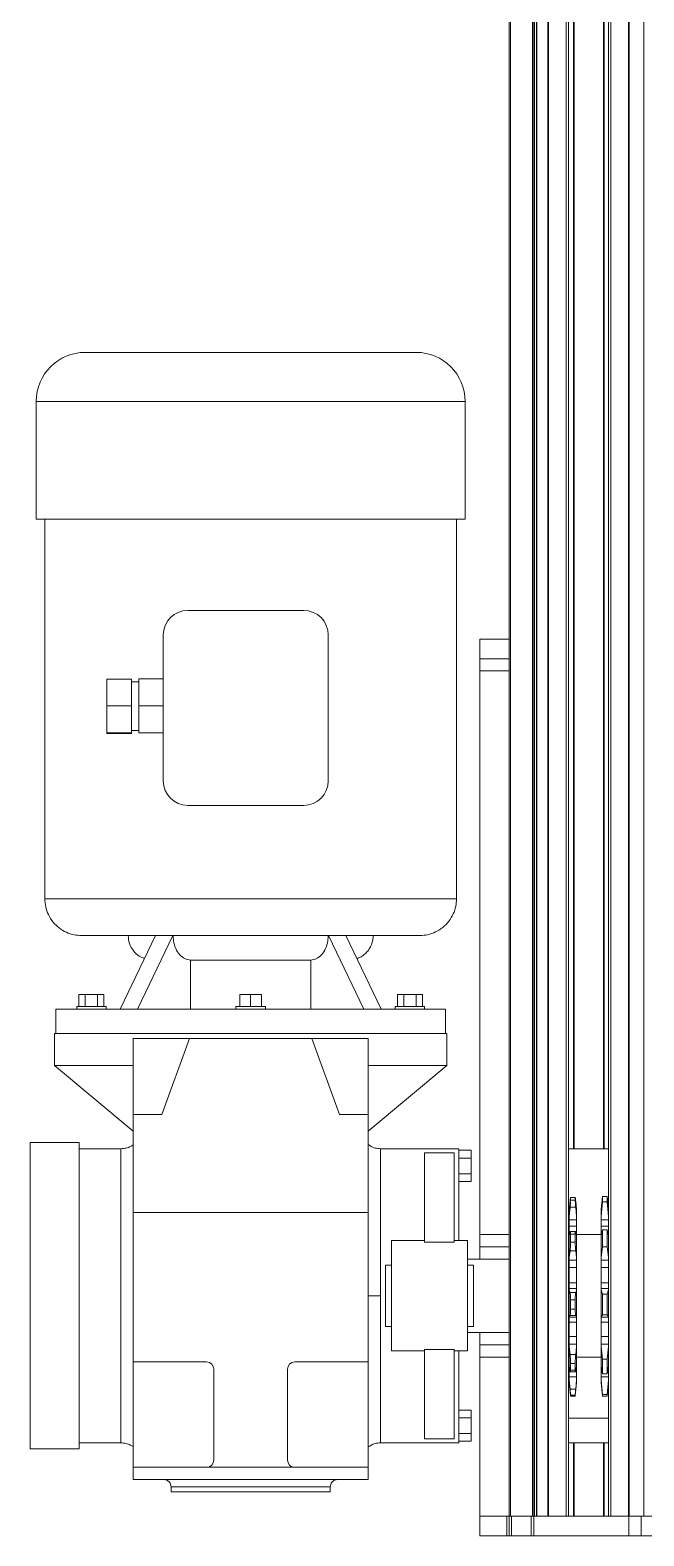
# Model space of a CAD drawing. Header units: millimetres. Extents: x -13874 to 5569, y -3136 to 4764.
# Drawn here: x 3986 to 4237, y -3136 to -2521 of the extents above; entities that cross this region are included whole.
import ezdxf

# ---------------------------------------------------------------- set-up
doc = ezdxf.new("R2010")
doc.units = ezdxf.units.MM

msp = doc.modelspace()

# ---------------------------------------------------------------- linework, layer by layer
at = {"color": 7, "linetype": 'Continuous', "lineweight": 15}
for p, q in [((4181.86, -2127.84, 6.59), (4181.86, -3127.84, 6.59)), ((4182.36, -2127.84, 6.59), (4182.36, -3127.84, 6.59)), ((4191.36, -2127.84, 6.59), (4191.36, -3127.84, 6.59)), ((4191.86, -2127.84, 6.59), (4191.86, -3127.84, 6.59)), ((4192.16, -2127.84, 6.59), (4192.16, -3127.84, 6.59)), ((4192.94, -2127.84, 6.59), (4192.94, -3127.84, 6.59)), ((4193.15, -2127.84, 6.59), (4193.15, -3127.84, 6.59)), ((4197.68, -2127.84, 6.59), (4197.68, -3127.84, 6.59)), ((4197.89, -2127.84, 6.59), (4197.89, -3127.84, 6.59)), ((4205.06, -2127.84, 6.59), (4205.06, -3127.84, 6.59)), ((4206.06, -2127.84, 6.59), (4206.06, -3127.84, 6.59)), ((4208.06, -2127.84, 6.59), (4208.06, -2977.84, 6.59)), ((4208.36, -2127.84, 6.59), (4208.36, -2977.84, 6.59)), ((4220.36, -2127.84, 6.59), (4220.36, -2977.84, 6.59)), ((4220.66, -2127.84, 6.59), (4220.66, -2977.84, 6.59)), ((4222.36, -3127.84, 6.59), (4222.36, -2127.84, 6.59)), ((4223.36, -2127.84, 6.59), (4223.36, -3127.84, 6.59)), ((4230.54, -2127.84, 6.59), (4230.54, -3127.84, 6.59)), ((4230.75, -2127.84, 6.59), (4230.75, -3127.84, 6.59)), ((4236.78, -2127.84, 6.59), (4236.78, -3127.84, 6.59)), ((4008.86, -2652.84, 6.59), (4143.86, -2652.84, 6.59)), ((3988.86, -2720.84, 6.59), (3988.86, -2672.84, 6.59)), ((4163.86, -2672.84, 6.59), (4163.86, -2720.84, 6.59)), ((4163.86, -2720.84, 6.59), (3988.86, -2720.84, 6.59)), ((3992.36, -2875.84, 6.59), (3992.36, -2720.84, 6.59)), ((4160.36, -2720.84, 6.59), (4160.36, -2875.84, 6.59)), ((4050.67, -2758.16, 6.59), (4098.01, -2758.16, 6.59)), ((4040.67, -2827.73, 6.59), (4040.67, -2768.16, 6.59)), ((4108.01, -2768.16, 6.59), (4108.01, -2827.73, 6.59)), ((4181.86, -2769.84, 6.59), (4169.86, -2769.84, 6.59)), ((4169.86, -2769.84, 6.59), (4169.86, -2777.84, 6.59)), ((4181.86, -2777.84, 6.59), (4169.86, -2777.84, 6.59)), ((4169.86, -2777.84, 6.59), (4169.86, -2782.84, 6.59)), ((4169.86, -2782.84, 6.59), (4181.86, -2782.84, 6.59)), ((4169.86, -3012.84, 6.59), (4169.86, -2782.84, 6.59)), ((4027.67, -2786.18, 6.59), (4017.67, -2786.18, 6.59)), ((4017.67, -2786.18, 6.59), (4017.67, -2797.08, 6.59)), ((4027.67, -2786.18, 6.59), (4027.67, -2797.08, 6.59)), ((4027.67, -2787.34, 6.59), (4030.67, -2787.34, 6.59)), ((4040.67, -2786.06, 6.59), (4030.67, -2786.06, 6.59)), ((4030.67, -2797.1, 6.59), (4030.67, -2786.06, 6.59)), ((4027.67, -2797.08, 6.59), (4017.67, -2797.08, 6.59)), ((4017.67, -2797.08, 6.59), (4017.67, -2808.15, 6.59)), ((4027.67, -2797.08, 6.59), (4027.67, -2808.15, 6.59)), ((4030.67, -2797.1, 6.59), (4040.67, -2797.1, 6.59)), ((4030.67, -2808.15, 6.59), (4030.67, -2797.1, 6.59)), ((4017.67, -2808.15, 6.59), (4027.67, -2808.15, 6.59)), ((4017.67, -2808.15, 6.59), (4017.67, -2808.33, 6.59)), ((4027.67, -2808.33, 6.59), (4017.67, -2808.33, 6.59)), ((4030.67, -2807.17, 6.59), (4027.67, -2807.17, 6.59)), ((4027.67, -2808.15, 6.59), (4027.67, -2808.33, 6.59)), ((4030.67, -2808.15, 6.59), (4040.67, -2808.15, 6.59)), ((4098.01, -2837.73, 6.59), (4050.67, -2837.73, 6.59)), ((3992.36, -2875.84, 6.59), (4160.36, -2875.84, 6.59)), ((4023.12, -2920.84, 6.59), (4037.47, -2890.84, 6.59)), ((4044.54, -2890.84, 6.59), (4030.19, -2920.84, 6.59)), ((4108.18, -2890.84, 6.59), (4122.54, -2920.84, 6.59)), ((4115.25, -2890.84, 6.59), (4129.61, -2920.84, 6.59)), ((4100.89, -2900.84, 6.59), (4051.84, -2900.84, 6.59)), ((4051.84, -2900.84, 6.59), (4051.84, -2920.84, 6.59)), ((4100.89, -2920.84, 6.59), (4100.89, -2900.84, 6.59)), ((4008.83, -2914.84, 6.59), (4006.3, -2914.84, 6.59)), ((4006.3, -2914.84, 6.59), (4006.3, -2919.84, 6.59)), ((4008.83, -2914.84, 6.59), (4008.83, -2919.84, 6.59)), ((4013.9, -2914.84, 6.59), (4008.83, -2914.84, 6.59)), ((4013.9, -2914.84, 6.59), (4013.9, -2919.84, 6.59)), ((4016.43, -2914.84, 6.59), (4013.9, -2914.84, 6.59)), ((4016.43, -2914.84, 6.59), (4016.43, -2919.84, 6.59)), ((4076.36, -2914.84, 6.59), (4071.97, -2914.84, 6.59)), ((4071.97, -2919.84, 6.59), (4071.97, -2914.84, 6.59)), ((4076.36, -2914.84, 6.59), (4076.36, -2919.84, 6.59)), ((4080.75, -2914.84, 6.59), (4076.36, -2914.84, 6.59)), ((4080.75, -2914.84, 6.59), (4080.75, -2919.84, 6.59)), ((4138.83, -2914.84, 6.59), (4136.3, -2914.84, 6.59)), ((4136.3, -2914.84, 6.59), (4136.3, -2919.84, 6.59)), ((4138.83, -2914.84, 6.59), (4138.83, -2919.84, 6.59)), ((4143.9, -2914.84, 6.59), (4138.83, -2914.84, 6.59)), ((4143.9, -2919.84, 6.59), (4143.9, -2914.84, 6.59)), ((4146.43, -2914.84, 6.59), (4143.9, -2914.84, 6.59)), ((4146.43, -2914.84, 6.59), (4146.43, -2919.84, 6.59)), ((3996.86, -2930.84, 6.59), (3996.86, -2920.84, 6.59)), ((4076.36, -2920.84, 6.59), (3996.86, -2920.84, 6.59)), ((4005.36, -2920.84, 6.59), (4005.36, -2919.84, 6.59)), ((4011.36, -2919.84, 6.59), (4005.36, -2919.84, 6.59)), ((4017.36, -2919.84, 6.59), (4011.36, -2919.84, 6.59)), ((4017.36, -2919.84, 6.59), (4017.36, -2920.84, 6.59)), ((4070.36, -2920.84, 6.59), (4070.36, -2919.84, 6.59)), ((4076.36, -2919.84, 6.59), (4070.36, -2919.84, 6.59)), ((4082.36, -2919.84, 6.59), (4076.36, -2919.84, 6.59)), ((4155.86, -2920.84, 6.59), (4076.36, -2920.84, 6.59)), ((4082.36, -2919.84, 6.59), (4082.36, -2920.84, 6.59)), ((4135.36, -2920.84, 6.59), (4135.36, -2919.84, 6.59)), ((4141.36, -2919.84, 6.59), (4135.36, -2919.84, 6.59)), ((4147.36, -2919.84, 6.59), (4141.36, -2919.84, 6.59)), ((4147.36, -2919.84, 6.59), (4147.36, -2920.84, 6.59)), ((4155.86, -2920.84, 6.59), (4155.86, -2930.84, 6.59)), ((3996.36, -2943.84, 6.59), (3996.36, -2930.84, 6.59)), ((4156.36, -2930.84, 6.59), (3996.36, -2930.84, 6.59)), ((4156.36, -2930.84, 6.59), (4156.36, -2943.84, 6.59)), ((4051.36, -2932.84, 6.59), (4028.36, -2932.84, 6.59)), ((4028.36, -2932.84, 6.59), (4028.36, -2963.84, 6.59)), ((4051.36, -2932.84, 6.59), (4040.08, -2963.84, 6.59)), ((4101.36, -2932.84, 6.59), (4051.36, -2932.84, 6.59)), ((4112.65, -2963.84, 6.59), (4101.36, -2932.84, 6.59)), ((4124.36, -2932.84, 6.59), (4101.36, -2932.84, 6.59)), ((4124.36, -2963.84, 6.59), (4124.36, -2932.84, 6.59)), ((4028.36, -2970.69, 6.59), (3996.36, -2943.84, 6.59)), ((3996.36, -2943.84, 6.59), (4028.36, -2943.84, 6.59)), ((4156.36, -2943.84, 6.59), (4124.36, -2970.69, 6.59)), ((4156.36, -2943.84, 6.59), (4124.36, -2943.84, 6.59)), ((4040.08, -2963.84, 6.59), (4028.36, -2963.84, 6.59)), ((4028.36, -2963.84, 6.59), (4028.36, -3003.84, 6.59)), ((4112.65, -2963.84, 6.59), (4124.36, -2963.84, 6.59)), ((4124.36, -3003.84, 6.59), (4124.36, -2963.84, 6.59)), ((3986.36, -2975.34, 6.59), (4006.36, -2975.34, 6.59)), ((3986.36, -2975.34, 6.59), (3986.36, -3100.34, 6.59)), ((4006.36, -2975.34, 6.59), (4006.36, -3100.34, 6.59)), ((4006.36, -2977.84, 6.59), (4023.36, -2977.84, 6.59)), ((4129.36, -2977.84, 6.59), (4161.36, -2977.84, 6.59)), ((4147.36, -2979.51, 6.59), (4159.36, -2979.51, 6.59)), ((4147.36, -3015.96, 6.59), (4147.36, -2979.51, 6.59)), ((4159.36, -2979.51, 6.59), (4159.36, -3015.96, 6.59)), ((4161.36, -3015.34, 6.59), (4161.36, -2977.84, 6.59)), ((4166.36, -2978.47, 6.59), (4161.36, -2978.47, 6.59)), ((4166.36, -2981.65, 6.59), (4166.36, -2978.47, 6.59)), ((4206.06, -2977.84, 6.59), (4208.06, -2977.84, 6.59)), ((4208.06, -2977.84, 6.59), (4208.36, -2977.84, 6.59)), ((4208.36, -2977.84, 6.59), (4220.36, -2977.84, 6.59)), ((4220.36, -2977.84, 6.59), (4220.66, -2977.84, 6.59)), ((4220.66, -2977.84, 6.59), (4222.36, -2977.84, 6.59)), ((4166.36, -2981.65, 6.59), (4161.36, -2981.65, 6.59)), ((4166.36, -2988.02, 6.59), (4166.36, -2981.65, 6.59)), ((4166.36, -2988.02, 6.59), (4161.36, -2988.02, 6.59)), ((4166.36, -2991.2, 6.59), (4161.36, -2991.2, 6.59)), ((4166.36, -2991.2, 6.59), (4166.36, -2988.02, 6.59)), ((4206.91, -2997.71, 6.59), (4208.82, -2997.71, 6.59)), ((4206.92, -2998.77, 6.59), (4206.92, -2997.78, 6.59)), ((4206.92, -2997.78, 6.59), (4208.81, -2997.78, 6.59)), ((4208.81, -2998.77, 6.59), (4206.92, -2998.77, 6.59)), ((4208.81, -2997.78, 6.59), (4208.81, -2998.77, 6.59)), ((4219.36, -3002.56, 6.59), (4219.92, -2997.35, 6.59)), ((4219.92, -2997.35, 6.59), (4219.92, -2999.53, 6.59)), ((4219.92, -2997.35, 6.59), (4221.81, -2997.35, 6.59)), ((4221.81, -2997.35, 6.59), (4222.36, -3002.56, 6.59)), ((4221.81, -2999.53, 6.59), (4221.81, -2997.35, 6.59)), ((4028.36, -3003.84, 6.59), (4124.36, -3003.84, 6.59)), ((4028.36, -3064.84, 6.59), (4028.36, -3003.84, 6.59)), ((4124.36, -3064.84, 6.59), (4124.36, -3003.84, 6.59)), ((4206.71, -2999.29, 6.59), (4206.36, -3002.56, 6.59)), ((4206.36, -3005.43, 6.59), (4206.71, -3001.73, 6.59)), ((4206.36, -3005.43, 6.59), (4206.36, -3002.56, 6.59)), ((4206.71, -3001.73, 6.59), (4209.02, -3001.73, 6.59)), ((4209.36, -3002.56, 6.59), (4209.02, -2999.29, 6.59)), ((4209.02, -3001.73, 6.59), (4209.36, -3005.43, 6.59)), ((4209.36, -3005.43, 6.59), (4209.36, -3002.56, 6.59)), ((4219.92, -2999.53, 6.59), (4219.36, -3005.43, 6.59)), ((4219.36, -3005.43, 6.59), (4219.36, -3002.56, 6.59)), ((4219.92, -2999.53, 6.59), (4221.81, -2999.53, 6.59)), ((4222.36, -3005.43, 6.59), (4221.81, -2999.53, 6.59)), ((4206.36, -3006.79, 6.59), (4206.36, -3005.43, 6.59)), ((4209.36, -3006.79, 6.59), (4206.36, -3006.79, 6.59)), ((4206.36, -3006.79, 6.59), (4206.36, -3009.5, 6.59)), ((4206.36, -3009.5, 6.59), (4209.36, -3009.5, 6.59)), ((4206.36, -3013.19, 6.59), (4206.36, -3009.5, 6.59)), ((4209.36, -3006.79, 6.59), (4209.36, -3005.43, 6.59)), ((4209.36, -3009.5, 6.59), (4209.36, -3006.79, 6.59)), ((4209.36, -3013.19, 6.59), (4209.36, -3009.5, 6.59)), ((4219.36, -3006.79, 6.59), (4219.36, -3005.43, 6.59)), ((4222.36, -3006.79, 6.59), (4219.36, -3006.79, 6.59)), ((4219.36, -3006.79, 6.59), (4219.36, -3009.5, 6.59)), ((4219.36, -3009.5, 6.59), (4222.36, -3009.5, 6.59)), ((4219.36, -3013.19, 6.59), (4219.36, -3009.5, 6.59)), ((4219.36, -3013.2, 6.59), (4219.92, -3011, 6.59)), ((4219.92, -3011, 6.59), (4219.92, -3017.88, 6.59)), ((4219.92, -3011, 6.59), (4221.81, -3011, 6.59)), ((4221.81, -3011, 6.59), (4222.36, -3013.2, 6.59)), ((4221.81, -3017.88, 6.59), (4221.81, -3011, 6.59)), ((4222.36, -3006.79, 6.59), (4222.36, -3005.43, 6.59)), ((4133.86, -3015.34, 6.59), (4147.36, -3015.34, 6.59)), ((4133.86, -3015.34, 6.59), (4133.86, -3037.84, 6.59)), ((4159.36, -3015.96, 6.59), (4147.36, -3015.96, 6.59)), ((4159.36, -3015.34, 6.59), (4164.86, -3015.34, 6.59)), ((4164.86, -3037.84, 6.59), (4164.86, -3015.34, 6.59)), ((4181.86, -3012.84, 6.59), (4169.86, -3012.84, 6.59)), ((4169.86, -3012.84, 6.59), (4169.86, -3017.84, 6.59)), ((4206.71, -3011.82, 6.59), (4206.36, -3013.2, 6.59)), ((4206.36, -3022.29, 6.59), (4206.36, -3013.2, 6.59)), ((4206.81, -3011.6, 6.59), (4208.92, -3011.6, 6.59)), ((4206.92, -3015.92, 6.59), (4206.92, -3012.77, 6.59)), ((4206.92, -3012.77, 6.59), (4208.81, -3012.77, 6.59)), ((4208.81, -3015.92, 6.59), (4206.92, -3015.92, 6.59)), ((4208.81, -3012.77, 6.59), (4208.81, -3015.92, 6.59)), ((4209.36, -3013.2, 6.59), (4209.02, -3011.82, 6.59)), ((4209.36, -3012.84, 6.59), (4219.36, -3012.84, 6.59)), ((4209.36, -3022.29, 6.59), (4209.36, -3013.2, 6.59)), ((4219.36, -3022.29, 6.59), (4219.36, -3013.2, 6.59)), ((4164.86, -3022.84, 6.59), (4181.86, -3022.84, 6.59)), ((4169.86, -3017.84, 6.59), (4181.86, -3017.84, 6.59)), ((4169.86, -3017.84, 6.59), (4169.86, -3022.84, 6.59)), ((4206.06, -3022.84, 6.59), (4206.36, -3022.84, 6.59)), ((4206.36, -3022.29, 6.59), (4206.71, -3019.52, 6.59)), ((4206.36, -3023.29, 6.59), (4206.36, -3022.29, 6.59)), ((4209.36, -3023.29, 6.59), (4206.36, -3023.29, 6.59)), ((4206.36, -3023.29, 6.59), (4206.36, -3026.35, 6.59)), ((4206.71, -3019.52, 6.59), (4209.02, -3019.52, 6.59)), ((4209.02, -3019.52, 6.59), (4209.36, -3022.29, 6.59)), ((4209.36, -3023.29, 6.59), (4209.36, -3022.29, 6.59)), ((4209.36, -3026.35, 6.59), (4209.36, -3023.29, 6.59)), ((4219.92, -3017.88, 6.59), (4219.36, -3022.29, 6.59)), ((4219.36, -3023.29, 6.59), (4219.36, -3022.29, 6.59)), ((4222.36, -3023.29, 6.59), (4219.36, -3023.29, 6.59)), ((4219.36, -3023.29, 6.59), (4219.36, -3026.35, 6.59)), ((4219.92, -3017.88, 6.59), (4221.81, -3017.88, 6.59)), ((4222.36, -3022.29, 6.59), (4221.81, -3017.88, 6.59)), ((4222.36, -3023.29, 6.59), (4222.36, -3022.29, 6.59)), ((4131.36, -3025.34, 6.59), (4133.86, -3025.34, 6.59)), ((4131.36, -3025.34, 6.59), (4131.36, -3050.34, 6.59)), ((4164.86, -3025.34, 6.59), (4167.36, -3025.34, 6.59)), ((4167.36, -3050.34, 6.59), (4167.36, -3025.34, 6.59)), ((4206.36, -3026.35, 6.59), (4209.36, -3026.35, 6.59)), ((4206.36, -3032.57, 6.59), (4206.36, -3026.35, 6.59)), ((4209.36, -3032.57, 6.59), (4209.36, -3026.35, 6.59)), ((4219.36, -3026.35, 6.59), (4222.36, -3026.35, 6.59)), ((4219.36, -3032.57, 6.59), (4219.36, -3026.35, 6.59)), ((4209.36, -3032.57, 6.59), (4206.36, -3032.57, 6.59)), ((4206.36, -3032.57, 6.59), (4206.36, -3034.94, 6.59)), ((4206.36, -3034.94, 6.59), (4209.36, -3034.94, 6.59)), ((4206.36, -3035.36, 6.59), (4206.36, -3034.94, 6.59)), ((4206.71, -3036.51, 6.59), (4206.36, -3035.36, 6.59)), ((4206.36, -3046.41, 6.59), (4206.36, -3035.36, 6.59)), ((4209.36, -3035.36, 6.59), (4209.02, -3036.51, 6.59)), ((4209.36, -3034.94, 6.59), (4209.36, -3032.57, 6.59)), ((4209.36, -3035.36, 6.59), (4209.36, -3034.94, 6.59)), ((4209.36, -3046.41, 6.59), (4209.36, -3035.36, 6.59)), ((4222.36, -3032.57, 6.59), (4219.36, -3032.57, 6.59)), ((4219.36, -3032.57, 6.59), (4219.36, -3034.94, 6.59)), ((4219.36, -3034.94, 6.59), (4222.36, -3034.94, 6.59)), ((4219.36, -3035.36, 6.59), (4219.36, -3034.94, 6.59)), ((4219.36, -3035.36, 6.59), (4219.92, -3037.2, 6.59)), ((4219.36, -3046.41, 6.59), (4219.36, -3035.36, 6.59)), ((4221.81, -3037.2, 6.59), (4222.36, -3035.36, 6.59)), ((4222.36, -3035.36, 6.59), (4222.36, -3034.94, 6.59)), ((4133.86, -3037.84, 6.59), (4133.86, -3060.34, 6.59)), ((4164.86, -3060.34, 6.59), (4164.86, -3037.84, 6.59)), ((4209.02, -3036.51, 6.59), (4206.71, -3036.51, 6.59)), ((4206.92, -3043.32, 6.59), (4206.92, -3039.49, 6.59)), ((4206.92, -3039.49, 6.59), (4208.81, -3039.49, 6.59)), ((4208.81, -3039.49, 6.59), (4208.81, -3043.32, 6.59)), ((4219.92, -3037.2, 6.59), (4221.81, -3037.2, 6.59)), ((4219.92, -3037.2, 6.59), (4219.92, -3045.57, 6.59)), ((4221.81, -3045.57, 6.59), (4221.81, -3037.2, 6.59)), ((4206.36, -3046.41, 6.59), (4206.71, -3045.89, 6.59)), ((4206.36, -3046.61, 6.59), (4206.36, -3046.41, 6.59)), ((4209.36, -3046.61, 6.59), (4206.36, -3046.61, 6.59)), ((4206.36, -3046.61, 6.59), (4206.36, -3048.58, 6.59)), ((4206.71, -3045.89, 6.59), (4209.02, -3045.89, 6.59)), ((4208.81, -3043.32, 6.59), (4206.92, -3043.32, 6.59)), ((4209.02, -3045.89, 6.59), (4209.36, -3046.41, 6.59)), ((4209.36, -3046.61, 6.59), (4209.36, -3046.41, 6.59)), ((4209.36, -3048.58, 6.59), (4209.36, -3046.61, 6.59)), ((4219.92, -3045.57, 6.59), (4219.36, -3046.41, 6.59)), ((4219.36, -3046.61, 6.59), (4219.36, -3046.41, 6.59)), ((4222.36, -3046.61, 6.59), (4219.36, -3046.61, 6.59)), ((4219.36, -3046.61, 6.59), (4219.36, -3048.58, 6.59)), ((4219.92, -3045.57, 6.59), (4221.81, -3045.57, 6.59)), ((4222.36, -3046.41, 6.59), (4221.81, -3045.57, 6.59)), ((4222.36, -3046.61, 6.59), (4222.36, -3046.41, 6.59)), ((4133.86, -3050.34, 6.59), (4131.36, -3050.34, 6.59)), ((4167.36, -3050.34, 6.59), (4164.86, -3050.34, 6.59)), ((4181.86, -3052.84, 6.59), (4164.86, -3052.84, 6.59)), ((4169.86, -3052.84, 6.59), (4169.86, -3057.84, 6.59)), ((4206.36, -3052.84, 6.59), (4206.06, -3052.84, 6.59)), ((4206.36, -3048.58, 6.59), (4209.36, -3048.58, 6.59)), ((4206.36, -3054.42, 6.59), (4206.36, -3048.58, 6.59)), ((4209.36, -3054.42, 6.59), (4209.36, -3048.58, 6.59)), ((4219.36, -3048.58, 6.59), (4222.36, -3048.58, 6.59)), ((4219.36, -3054.42, 6.59), (4219.36, -3048.58, 6.59)), ((4147.36, -3059.71, 6.59), (4159.36, -3059.71, 6.59)), ((4147.36, -3096.17, 6.59), (4147.36, -3059.71, 6.59)), ((4159.36, -3096.17, 6.59), (4159.36, -3059.71, 6.59)), ((4181.86, -3057.84, 6.59), (4169.86, -3057.84, 6.59)), ((4169.86, -3057.84, 6.59), (4169.86, -3062.84, 6.59)), ((4209.36, -3054.42, 6.59), (4206.36, -3054.42, 6.59)), ((4206.36, -3054.42, 6.59), (4206.36, -3057.53, 6.59)), ((4206.36, -3057.53, 6.59), (4209.36, -3057.53, 6.59)), ((4206.36, -3058.68, 6.59), (4206.36, -3057.53, 6.59)), ((4206.71, -3061.83, 6.59), (4206.36, -3058.68, 6.59)), ((4206.36, -3066.53, 6.59), (4206.36, -3058.68, 6.59)), ((4209.36, -3058.68, 6.59), (4209.02, -3061.83, 6.59)), ((4209.36, -3057.53, 6.59), (4209.36, -3054.42, 6.59)), ((4209.36, -3058.68, 6.59), (4209.36, -3057.53, 6.59)), ((4209.36, -3066.53, 6.59), (4209.36, -3058.68, 6.59)), ((4222.36, -3054.42, 6.59), (4219.36, -3054.42, 6.59)), ((4219.36, -3054.42, 6.59), (4219.36, -3057.53, 6.59)), ((4219.36, -3057.53, 6.59), (4222.36, -3057.53, 6.59)), ((4219.36, -3058.68, 6.59), (4219.36, -3057.53, 6.59)), ((4219.36, -3058.68, 6.59), (4219.92, -3063.7, 6.59)), ((4219.36, -3066.53, 6.59), (4219.36, -3058.68, 6.59)), ((4221.81, -3063.7, 6.59), (4222.36, -3058.68, 6.59)), ((4222.36, -3058.68, 6.59), (4222.36, -3057.53, 6.59)), ((4028.36, -3064.84, 6.59), (4058.36, -3064.84, 6.59)), ((4028.36, -3064.84, 6.59), (4028.36, -3107.84, 6.59)), ((4094.36, -3064.84, 6.59), (4124.36, -3064.84, 6.59)), ((4124.36, -3107.84, 6.59), (4124.36, -3064.84, 6.59)), ((4147.36, -3060.34, 6.59), (4133.86, -3060.34, 6.59)), ((4164.86, -3060.34, 6.59), (4159.36, -3060.34, 6.59)), ((4161.36, -3097.84, 6.59), (4161.36, -3060.34, 6.59)), ((4169.86, -3062.84, 6.59), (4181.86, -3062.84, 6.59)), ((4169.86, -3127.84, 6.59), (4169.86, -3062.84, 6.59)), ((4209.02, -3061.83, 6.59), (4206.71, -3061.83, 6.59)), ((4206.92, -3068.15, 6.59), (4206.92, -3065.43, 6.59)), ((4206.92, -3065.43, 6.59), (4208.81, -3065.43, 6.59)), ((4208.81, -3065.43, 6.59), (4208.81, -3068.15, 6.59)), ((4219.36, -3062.84, 6.59), (4209.36, -3062.84, 6.59)), ((4219.92, -3063.7, 6.59), (4221.81, -3063.7, 6.59)), ((4219.92, -3063.7, 6.59), (4219.92, -3069.64, 6.59)), ((4221.81, -3069.64, 6.59), (4221.81, -3063.7, 6.59)), ((4061.36, -3067.84, 6.59), (4061.36, -3104.84, 6.59)), ((4091.36, -3067.84, 6.59), (4091.36, -3104.84, 6.59)), ((4206.36, -3066.53, 6.59), (4206.71, -3068.48, 6.59)), ((4206.36, -3068.51, 6.59), (4206.36, -3066.53, 6.59)), ((4206.36, -3068.51, 6.59), (4206.36, -3070.91, 6.59)), ((4206.36, -3070.91, 6.59), (4209.36, -3070.91, 6.59)), ((4206.36, -3072.25, 6.59), (4206.36, -3070.91, 6.59)), ((4206.71, -3075.92, 6.59), (4206.36, -3072.25, 6.59)), ((4206.36, -3073.31, 6.59), (4206.36, -3072.25, 6.59)), ((4208.89, -3068.94, 6.59), (4206.84, -3068.94, 6.59)), ((4208.81, -3068.15, 6.59), (4206.92, -3068.15, 6.59)), ((4209.02, -3068.48, 6.59), (4209.36, -3066.53, 6.59)), ((4209.36, -3072.25, 6.59), (4209.02, -3075.92, 6.59)), ((4209.36, -3068.51, 6.59), (4209.36, -3066.53, 6.59)), ((4209.36, -3070.91, 6.59), (4209.36, -3068.51, 6.59)), ((4209.36, -3072.25, 6.59), (4209.36, -3070.91, 6.59)), ((4209.36, -3073.31, 6.59), (4209.36, -3072.25, 6.59)), ((4219.92, -3069.64, 6.59), (4219.36, -3066.53, 6.59)), ((4219.36, -3068.51, 6.59), (4219.36, -3066.53, 6.59)), ((4219.36, -3068.51, 6.59), (4219.36, -3070.91, 6.59)), ((4219.36, -3070.91, 6.59), (4222.36, -3070.91, 6.59)), ((4219.36, -3072.25, 6.59), (4219.36, -3070.91, 6.59)), ((4219.36, -3072.25, 6.59), (4219.92, -3078.1, 6.59)), ((4219.36, -3073.31, 6.59), (4219.36, -3072.25, 6.59)), ((4219.92, -3069.64, 6.59), (4221.81, -3069.64, 6.59)), ((4222.36, -3066.53, 6.59), (4221.81, -3069.64, 6.59)), ((4221.81, -3078.1, 6.59), (4222.36, -3072.25, 6.59)), ((4222.36, -3072.25, 6.59), (4222.36, -3070.91, 6.59)), ((4206.88, -3078.51, 6.59), (4206.36, -3073.31, 6.59)), ((4209.02, -3075.92, 6.59), (4206.71, -3075.92, 6.59)), ((4206.92, -3078.8, 6.59), (4206.92, -3078.47, 6.59)), ((4206.92, -3078.47, 6.59), (4208.81, -3078.47, 6.59)), ((4208.81, -3078.47, 6.59), (4208.81, -3078.8, 6.59)), ((4209.36, -3073.31, 6.59), (4208.84, -3078.51, 6.59)), ((4219.92, -3078.84, 6.59), (4219.36, -3073.31, 6.59)), ((4219.92, -3078.1, 6.59), (4221.81, -3078.1, 6.59)), ((4219.92, -3078.1, 6.59), (4219.92, -3078.84, 6.59)), ((4222.36, -3073.31, 6.59), (4221.81, -3078.84, 6.59)), ((4221.81, -3078.84, 6.59), (4221.81, -3078.1, 6.59)), ((4166.36, -3084.47, 6.59), (4161.36, -3084.47, 6.59)), ((4166.36, -3087.65, 6.59), (4166.36, -3084.47, 6.59)), ((4208.81, -3078.81, 6.59), (4206.91, -3078.81, 6.59)), ((4208.81, -3078.8, 6.59), (4206.92, -3078.8, 6.59)), ((4221.81, -3078.84, 6.59), (4219.92, -3078.84, 6.59)), ((4166.36, -3087.65, 6.59), (4161.36, -3087.65, 6.59)), ((4166.36, -3094.02, 6.59), (4166.36, -3087.65, 6.59)), ((4206.06, -3087.84, 6.59), (4222.36, -3087.84, 6.59)), ((4159.36, -3096.17, 6.59), (4147.36, -3096.17, 6.59)), ((4161.36, -3094.02, 6.59), (4166.36, -3094.02, 6.59)), ((4166.36, -3097.2, 6.59), (4166.36, -3094.02, 6.59)), ((4006.36, -3100.34, 6.59), (3986.36, -3100.34, 6.59)), ((4023.36, -3097.84, 6.59), (4006.36, -3097.84, 6.59)), ((4161.36, -3097.84, 6.59), (4129.36, -3097.84, 6.59)), ((4166.36, -3097.2, 6.59), (4161.36, -3097.2, 6.59)), ((4208.06, -3097.84, 6.59), (4206.06, -3097.84, 6.59)), ((4208.06, -3097.84, 6.59), (4208.06, -3127.84, 6.59)), ((4208.36, -3097.84, 6.59), (4208.06, -3097.84, 6.59)), ((4208.36, -3097.84, 6.59), (4208.36, -3127.84, 6.59)), ((4220.36, -3097.84, 6.59), (4208.36, -3097.84, 6.59)), ((4220.36, -3097.84, 6.59), (4220.36, -3127.84, 6.59)), ((4220.66, -3097.84, 6.59), (4220.36, -3097.84, 6.59)), ((4220.66, -3097.84, 6.59), (4220.66, -3127.84, 6.59)), ((4222.36, -3097.84, 6.59), (4220.66, -3097.84, 6.59)), ((4058.36, -3107.84, 6.59), (4028.36, -3107.84, 6.59)), ((4028.36, -3107.84, 6.59), (4028.36, -3112.84, 6.59)), ((4094.36, -3107.84, 6.59), (4058.36, -3107.84, 6.59)), ((4094.36, -3107.84, 6.59), (4124.36, -3107.84, 6.59)), ((4124.36, -3112.84, 6.59), (4124.36, -3107.84, 6.59)), ((4124.36, -3112.84, 6.59), (4028.36, -3112.84, 6.59)), ((4043.86, -3117.84, 6.59), (4043.86, -3115.84, 6.59)), ((4043.86, -3115.84, 6.59), (4108.86, -3115.84, 6.59)), ((4043.86, -3117.84, 6.59), (4108.86, -3117.84, 6.59)), ((4108.86, -3115.84, 6.59), (4108.86, -3117.84, 6.59)), ((4169.86, -3135.84, 6.59), (4169.86, -3127.84, 6.59)), ((4169.86, -3127.84, 6.59), (4180.86, -3127.84, 6.59)), ((4180.86, -3127.84, 6.59), (4180.86, -3135.84, 6.59)), ((4181.86, -3127.84, 6.59), (4180.86, -3127.84, 6.59)), ((4181.86, -3127.84, 6.59), (4181.86, -3135.84, 6.59)), ((4182.36, -3127.84, 6.59), (4181.86, -3127.84, 6.59)), ((4191.36, -3127.84, 6.59), (4182.36, -3127.84, 6.59)), ((4182.86, -3135.84, 6.59), (4182.86, -3127.84, 6.59)), ((4190.86, -3127.84, 6.59), (4182.86, -3127.84, 6.59)), ((4190.86, -3127.84, 6.59), (4190.86, -3135.84, 6.59)), ((4191.86, -3127.84, 6.59), (4191.36, -3127.84, 6.59)), ((4191.86, -3135.84, 6.59), (4191.86, -3127.84, 6.59)), ((4230.66, -3127.84, 6.59), (4191.86, -3127.84, 6.59)), ((4205.06, -3127.84, 6.59), (4197.89, -3127.84, 6.59)), ((4230.54, -3127.84, 6.59), (4223.36, -3127.84, 6.59)), ((4230.66, -3127.84, 6.59), (4230.66, -3135.84, 6.59)), ((4235.66, -3127.84, 6.59), (4230.66, -3127.84, 6.59)), ((4235.66, -3127.84, 6.59), (4230.75, -3127.84, 6.59)), ((4235.66, -3127.84, 6.59), (4235.66, -3135.84, 6.59)), ((4235.66, -3127.84, 6.59), (4248.86, -3127.84, 6.59)), ((4169.86, -3135.84, 6.59), (4180.86, -3135.84, 6.59)), ((4180.86, -3135.84, 6.59), (4181.86, -3135.84, 6.59)), ((4181.86, -3135.84, 6.59), (4182.86, -3135.84, 6.59)), ((4182.86, -3135.84, 6.59), (4190.86, -3135.84, 6.59)), ((4190.86, -3135.84, 6.59), (4191.86, -3135.84, 6.59)), ((4191.86, -3135.84, 6.59), (4230.66, -3135.84, 6.59)), ((4230.66, -3135.84, 6.59), (4235.66, -3135.84, 6.59)), ((4235.66, -3135.84, 6.59), (4248.86, -3135.84, 6.59))]:
    msp.add_line(p, q, dxfattribs=at)
at = {"color": 8, "linetype": 'Continuous', "lineweight": 15}
for p, q in [((4163.86, -2672.84, 6.59), (3988.86, -2672.84, 6.59)), ((4023.36, -2977.84, 6.59), (4023.36, -3097.84, 6.59)), ((4129.36, -2977.84, 6.59), (4129.36, -3037.84, 6.59)), ((4129.36, -3037.84, 6.59), (4129.36, -3097.84, 6.59)), ((4206.71, -3068.51, 6.59), (4206.36, -3068.51, 6.59)), ((4209.36, -3068.51, 6.59), (4209.01, -3068.51, 6.59)), ((4219.71, -3068.51, 6.59), (4219.36, -3068.51, 6.59)), ((4222.36, -3068.51, 6.59), (4222.01, -3068.51, 6.59))]:
    msp.add_line(p, q, dxfattribs=at)
at = {"color": 7, "linetype": 'Continuous', "lineweight": 15}
for centre, radius, start, end in [((4008.86, -2672.84, 6.59), 20, 90, 180), ((4143.86, -2672.84, 6.59), 20, 0, 90), ((4050.67, -2768.16, 6.59), 10, 90, 180), ((4098.01, -2768.16, 6.59), 10, 0, 90), ((4050.67, -2827.73, 6.59), 10, 180, 270), ((4098.01, -2827.73, 6.59), 10, 270, 360), ((4058.36, -3067.84, 6.59), 3, 0, 90), ((4094.36, -3067.84, 6.59), 3, 90, 180), ((4058.36, -3104.84, 6.59), 3, 270, 0), ((4094.36, -3104.84, 6.59), 3, 180, 270)]:
    msp.add_arc(centre, radius, start, end, dxfattribs=at)
for points, knots in [([(4007.36, -2890.84, 6.59), (4006.33, -2890.78, 6.59), (4004.21, -2890.65, 6.59), (4001.09, -2889.59, 6.59), (3998.16, -2887.85, 6.59), (3995.62, -2885.4, 6.59), (3993.74, -2882.41, 6.59), (3992.57, -2879.15, 6.59), (3992.43, -2876.92, 6.59), (3992.36, -2875.84, 6.59)], [0, 0, 0, 0, 0.131015, 0.270528, 0.415794, 0.563271, 0.715889, 0.86254, 1, 1, 1, 1]), ([(4160.36, -2875.84, 6.59), (4160.3, -2876.87, 6.59), (4160.17, -2878.99, 6.59), (4159.12, -2882.11, 6.59), (4157.37, -2885.05, 6.59), (4154.92, -2887.58, 6.59), (4151.94, -2889.46, 6.59), (4148.67, -2890.63, 6.59), (4146.44, -2890.77, 6.59), (4145.36, -2890.84, 6.59)], [0, 0, 0, 0, 0.131015, 0.270528, 0.415794, 0.56327, 0.715888, 0.86254, 1, 1, 1, 1]), ([(4145.36, -2890.84, 6.59), (4145.31, -2890.84, 6.59), (4145.2, -2890.84, 6.59), (4144.29, -2890.84, 6.59), (4142.67, -2890.84, 6.59), (4140.11, -2890.84, 6.59), (4136.47, -2890.84, 6.59), (4132.04, -2890.84, 6.59), (4127.06, -2890.84, 6.59), (4121.75, -2890.84, 6.59), (4115.66, -2890.84, 6.59), (4108.84, -2890.84, 6.59), (4101.36, -2890.84, 6.59), (4093.35, -2890.84, 6.59), (4084.95, -2890.84, 6.59), (4076.36, -2890.84, 6.59), (4067.77, -2890.84, 6.59), (4059.38, -2890.84, 6.59), (4051.36, -2890.84, 6.59), (4043.89, -2890.84, 6.59), (4037.07, -2890.84, 6.59), (4030.98, -2890.84, 6.59), (4025.67, -2890.84, 6.59), (4021.14, -2890.84, 6.59), (4017.37, -2890.84, 6.59), (4014.31, -2890.84, 6.59), (4011.9, -2890.84, 6.59), (4009.9, -2890.84, 6.59), (4008.44, -2890.84, 6.59), (4007.52, -2890.84, 6.59), (4007.42, -2890.84, 6.59), (4007.36, -2890.84, 6.59)], [0, 0, 0, 0, 0.028253, 0.057885, 0.090347, 0.125857, 0.164005, 0.204834, 0.237455, 0.271604, 0.307182, 0.344045, 0.382004, 0.420829, 0.460253, 0.499985, 0.539717, 0.579141, 0.617966, 0.655925, 0.692788, 0.728365, 0.762515, 0.795136, 0.826169, 0.855592, 0.88341, 0.909653, 0.942117, 0.971748, 1, 1, 1, 1]), ([(4033.01, -2900.17, 6.59), (4032.29, -2899.89, 6.59), (4030.61, -2899.24, 6.59), (4028.4, -2897.15, 6.59), (4026.69, -2894.23, 6.59), (4026.47, -2891.94, 6.59), (4026.36, -2890.84, 6.59)], [0, 0, 0, 0, 0.188382, 0.440263, 0.731035, 1, 1, 1, 1]), ([(4051.84, -2900.84, 6.59), (4051.03, -2900.73, 6.59), (4049.42, -2900.5, 6.59), (4047.28, -2898.76, 6.59), (4045.67, -2896.2, 6.59), (4044.84, -2893.4, 6.59), (4044.75, -2891.56, 6.59), (4044.72, -2890.84, 6.59)], [0, 0, 0, 0, 0.216503, 0.433046, 0.648601, 0.862858, 1, 1, 1, 1]), ([(4100.89, -2900.84, 6.59), (4101.69, -2900.73, 6.59), (4103.3, -2900.5, 6.59), (4105.44, -2898.76, 6.59), (4107.05, -2896.2, 6.59), (4107.89, -2893.4, 6.59), (4107.97, -2891.56, 6.59), (4108.01, -2890.84, 6.59)], [0, 0, 0, 0, 0.216503, 0.433047, 0.648602, 0.862858, 1, 1, 1, 1]), ([(4126.36, -2890.84, 6.59), (4126.33, -2891.45, 6.59), (4126.26, -2892.7, 6.59), (4125.71, -2894.57, 6.59), (4124.78, -2896.36, 6.59), (4123.49, -2897.97, 6.59), (4121.88, -2899.24, 6.59), (4120.59, -2899.99, 6.59), (4119.84, -2900.19, 6.59), (4119.74, -2900.22, 6.59)], [0, 0, 0, 0, 0.149395, 0.307743, 0.472669, 0.641101, 0.809527, 0.974453, 1, 1, 1, 1]), ([(4023.36, -2977.84, 6.59), (4024.12, -2977.78, 6.59), (4025.62, -2977.67, 6.59), (4027.36, -2976.92, 6.59), (4028.14, -2976.34, 6.59), (4028.21, -2976.42, 6.59), (4028.24, -2976.45, 6.59)], [0, 0, 0, 0, 0.297843, 0.590752, 0.876327, 1, 1, 1, 1]), ([(4124.47, -2976.3, 6.59), (4124.5, -2976.28, 6.59), (4124.57, -2976.23, 6.59), (4125.37, -2976.86, 6.59), (4127.11, -2977.66, 6.59), (4128.61, -2977.78, 6.59), (4129.36, -2977.84, 6.59)], [0, 0, 0, 0, 0.1454383, 0.4263999, 0.7120835, 1, 1, 1, 1]), ([(4206.71, -2999.29, 6.59), (4206.74, -2999.01, 6.59), (4206.8, -2998.45, 6.59), (4206.87, -2997.9, 6.59), (4206.91, -2997.66, 6.59), (4206.91, -2997.74, 6.59), (4206.92, -2997.78, 6.59)], [0, 0, 0, 0, 0.261495, 0.523066, 0.78381, 1, 1, 1, 1]), ([(4206.92, -2998.77, 6.59), (4206.91, -2998.91, 6.59), (4206.91, -2999.18, 6.59), (4206.86, -2999.94, 6.59), (4206.79, -3000.82, 6.59), (4206.73, -3001.44, 6.59), (4206.71, -3001.73, 6.59)], [0, 0, 0, 0, 0.2592711, 0.5185865, 0.7783853, 1, 1, 1, 1]), ([(4208.81, -2997.78, 6.59), (4208.81, -2997.74, 6.59), (4208.82, -2997.66, 6.59), (4208.87, -2997.97, 6.59), (4208.93, -2998.53, 6.59), (4208.99, -2999.05, 6.59), (4209.02, -2999.29, 6.59)], [0, 0, 0, 0, 0.259271, 0.518588, 0.778375, 1, 1, 1, 1]), ([(4209.02, -3001.73, 6.59), (4208.99, -3001.39, 6.59), (4208.93, -3000.71, 6.59), (4208.86, -2999.8, 6.59), (4208.82, -2999.12, 6.59), (4208.81, -2998.88, 6.59), (4208.81, -2998.77, 6.59)], [0, 0, 0, 0, 0.26147, 0.523044, 0.783799, 1, 1, 1, 1]), ([(4206.71, -3011.82, 6.59), (4206.74, -3011.72, 6.59), (4206.8, -3011.53, 6.59), (4206.87, -3011.68, 6.59), (4206.91, -3012.1, 6.59), (4206.91, -3012.56, 6.59), (4206.92, -3012.77, 6.59)], [0, 0, 0, 0, 0.26149, 0.523069, 0.783812, 1, 1, 1, 1]), ([(4206.92, -3015.92, 6.59), (4206.91, -3016.22, 6.59), (4206.91, -3016.82, 6.59), (4206.86, -3017.85, 6.59), (4206.79, -3018.8, 6.59), (4206.73, -3019.29, 6.59), (4206.71, -3019.52, 6.59)], [0, 0, 0, 0, 0.259269, 0.518587, 0.778379, 1, 1, 1, 1]), ([(4208.81, -3012.77, 6.59), (4208.81, -3012.52, 6.59), (4208.82, -3012.03, 6.59), (4208.87, -3011.64, 6.59), (4208.93, -3011.55, 6.59), (4208.99, -3011.73, 6.59), (4209.02, -3011.82, 6.59)], [0, 0, 0, 0, 0.259277, 0.518591, 0.778384, 1, 1, 1, 1]), ([(4209.02, -3019.52, 6.59), (4208.99, -3019.25, 6.59), (4208.93, -3018.7, 6.59), (4208.86, -3017.69, 6.59), (4208.82, -3016.72, 6.59), (4208.81, -3016.17, 6.59), (4208.81, -3015.92, 6.59)], [0, 0, 0, 0, 0.261496, 0.523082, 0.783817, 1, 1, 1, 1]), ([(4129.36, -3037.84, 6.59), (4128.65, -3037.84, 6.59), (4127.18, -3037.84, 6.59), (4125.5, -3037.84, 6.59), (4124.53, -3037.84, 6.59), (4124.42, -3037.84, 6.59), (4124.36, -3037.84, 6.59)], [0, 0, 0, 0, 0.2702594, 0.5624285, 0.7897358, 1, 1, 1, 1]), ([(4206.71, -3036.51, 6.59), (4206.74, -3036.65, 6.59), (4206.8, -3036.93, 6.59), (4206.87, -3037.7, 6.59), (4206.91, -3038.59, 6.59), (4206.91, -3039.2, 6.59), (4206.92, -3039.49, 6.59)], [0, 0, 0, 0, 0.261485, 0.523062, 0.783808, 1, 1, 1, 1]), ([(4208.81, -3039.49, 6.59), (4208.81, -3039.15, 6.59), (4208.82, -3038.47, 6.59), (4208.87, -3037.56, 6.59), (4208.93, -3036.87, 6.59), (4208.99, -3036.63, 6.59), (4209.02, -3036.51, 6.59)], [0, 0, 0, 0, 0.259271, 0.518573, 0.778366, 1, 1, 1, 1]), ([(4206.92, -3043.32, 6.59), (4206.91, -3043.65, 6.59), (4206.91, -3044.31, 6.59), (4206.86, -3045.12, 6.59), (4206.79, -3045.68, 6.59), (4206.73, -3045.82, 6.59), (4206.71, -3045.89, 6.59)], [0, 0, 0, 0, 0.259263, 0.518574, 0.778372, 1, 1, 1, 1]), ([(4209.02, -3045.89, 6.59), (4208.99, -3045.81, 6.59), (4208.93, -3045.64, 6.59), (4208.86, -3045, 6.59), (4208.82, -3044.2, 6.59), (4208.81, -3043.59, 6.59), (4208.81, -3043.32, 6.59)], [0, 0, 0, 0, 0.261482, 0.523054, 0.783805, 1, 1, 1, 1]), ([(4206.71, -3061.83, 6.59), (4206.74, -3062.14, 6.59), (4206.8, -3062.75, 6.59), (4206.87, -3063.78, 6.59), (4206.91, -3064.72, 6.59), (4206.91, -3065.21, 6.59), (4206.92, -3065.43, 6.59)], [0, 0, 0, 0, 0.261495, 0.523073, 0.783808, 1, 1, 1, 1]), ([(4208.81, -3065.43, 6.59), (4208.81, -3065.16, 6.59), (4208.82, -3064.62, 6.59), (4208.87, -3063.61, 6.59), (4208.93, -3062.64, 6.59), (4208.99, -3062.09, 6.59), (4209.02, -3061.83, 6.59)], [0, 0, 0, 0, 0.2592761, 0.5185962, 0.7783834, 1, 1, 1, 1]), ([(4206.92, -3068.15, 6.59), (4206.91, -3068.36, 6.59), (4206.91, -3068.76, 6.59), (4206.86, -3068.98, 6.59), (4206.79, -3068.9, 6.59), (4206.73, -3068.62, 6.59), (4206.71, -3068.48, 6.59)], [0, 0, 0, 0, 0.259283, 0.518594, 0.778385, 1, 1, 1, 1]), ([(4209.02, -3068.48, 6.59), (4208.99, -3068.63, 6.59), (4208.93, -3068.93, 6.59), (4208.86, -3068.96, 6.59), (4208.82, -3068.7, 6.59), (4208.81, -3068.33, 6.59), (4208.81, -3068.15, 6.59)], [0, 0, 0, 0, 0.2614915, 0.5230682, 0.7838092, 1, 1, 1, 1]), ([(4206.71, -3075.92, 6.59), (4206.74, -3076.25, 6.59), (4206.8, -3076.91, 6.59), (4206.87, -3077.72, 6.59), (4206.91, -3078.28, 6.59), (4206.91, -3078.41, 6.59), (4206.92, -3078.47, 6.59)], [0, 0, 0, 0, 0.261471, 0.523052, 0.783801, 1, 1, 1, 1]), ([(4206.92, -3078.8, 6.59), (4206.91, -3078.79, 6.59), (4206.91, -3078.77, 6.59), (4206.88, -3078.47, 6.59), (4206.87, -3078.34, 6.59)], [0, 0, 0, 0, 0.574991, 1, 1, 1, 1]), ([(4208.81, -3078.47, 6.59), (4208.81, -3078.39, 6.59), (4208.82, -3078.24, 6.59), (4208.87, -3077.61, 6.59), (4208.93, -3076.81, 6.59), (4208.99, -3076.2, 6.59), (4209.02, -3075.92, 6.59)], [0, 0, 0, 0, 0.259269, 0.518579, 0.778372, 1, 1, 1, 1]), ([(4208.86, -3078.36, 6.59), (4208.84, -3078.51, 6.59), (4208.82, -3078.78, 6.59), (4208.81, -3078.8, 6.59), (4208.81, -3078.8, 6.59)], [0, 0, 0, 0, 0.518231, 1, 1, 1, 1]), ([(4028.24, -3099.23, 6.59), (4028.21, -3099.25, 6.59), (4028.14, -3099.33, 6.59), (4027.36, -3098.75, 6.59), (4025.62, -3098, 6.59), (4024.12, -3097.89, 6.59), (4023.36, -3097.84, 6.59)], [0, 0, 0, 0, 0.12366, 0.409237, 0.702151, 1, 1, 1, 1]), ([(4129.36, -3097.84, 6.59), (4128.61, -3097.9, 6.59), (4127.11, -3098.01, 6.59), (4125.37, -3098.81, 6.59), (4124.57, -3099.45, 6.59), (4124.5, -3099.39, 6.59), (4124.47, -3099.38, 6.59)], [0, 0, 0, 0, 0.2879101, 0.573591, 0.8545505, 1, 1, 1, 1]), ([(4040.86, -3112.84, 6.59), (4041.29, -3112.89, 6.59), (4042.17, -3113, 6.59), (4043.18, -3113.81, 6.59), (4043.76, -3114.82, 6.59), (4043.83, -3115.51, 6.59), (4043.86, -3115.84, 6.59)], [0, 0, 0, 0, 0.270264, 0.562434, 0.789745, 1, 1, 1, 1]), ([(4111.86, -3112.84, 6.59), (4111.44, -3112.89, 6.59), (4110.55, -3113, 6.59), (4109.55, -3113.81, 6.59), (4108.96, -3114.82, 6.59), (4108.89, -3115.51, 6.59), (4108.86, -3115.84, 6.59)], [0, 0, 0, 0, 0.270264, 0.562432, 0.789744, 1, 1, 1, 1])]:
    msp.add_open_spline(points, degree=3, knots=knots, dxfattribs=at)

doc.saveas('drawing.dxf')
